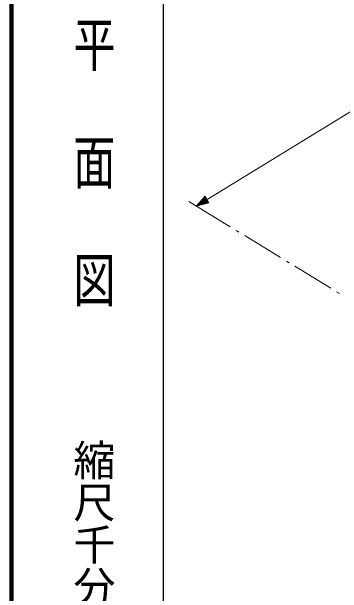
# Model space of a CAD drawing. Units: millimetres, scale not verified. Extents: x 40000 to 680000, y 20000 to 380000.
# Drawn here: x 40000 to 79326, y 272688 to 341767 of the extents above; entities that cross this region are included whole.
import ezdxf
from ezdxf.enums import TextEntityAlignment as Align

# ---------------------------------------------------------------- set-up
doc = ezdxf.new("R2010")
doc.units = ezdxf.units.MM
doc.header["$LTSCALE"] = 1000
for name, color, linetype, lineweight in [('M-BGD-HTXT', 7, 'Continuous', 13), ('M-STR-HTXT', 7, 'Continuous', 13), ('M-TTL', 2, 'Continuous', 140), ('M-TTL-BAND', 7, 'Continuous', 25)]:
    doc.layers.add(name, color=color, linetype=linetype, lineweight=lineweight)
doc.styles.add('@ＭＳ ゴシック', font='')
doc.styles.get('@ＭＳ ゴシック').set_extended_font_data('@MS Gothic')

msp = doc.modelspace()

# ---------------------------------------------------------------- linework, layer by layer
at = {"layer": 'M-BGD-HTXT'}
for p, q in [((61054, 319221), (66002, 316208)), ((66686, 315792), (67027, 315584)), ((67711, 315168), (71981, 312567)), ((72664, 312151), (73006, 311943)), ((73689, 311527), (77960, 308927)), ((78643, 308511), (78985, 308303))]:
    msp.add_line(p, q, dxfattribs=at)
at = {"layer": 'M-STR-HTXT'}
for p, q in [((61952, 318674), (62996, 319842)), ((63466, 319074), (62996, 319842)), ((61952, 318674), (63231, 319458)), ((63184, 319535), (62161, 318908)), ((63278, 319381), (62255, 318754)), ((62369, 319141), (63137, 319611)), ((62557, 318834), (63325, 319304)), ((63090, 319688), (62578, 319375)), ((62787, 319608), (63043, 319765)), ((63372, 319228), (62860, 318914)), ((63163, 318994), (63419, 319151)), ((61952, 318674), (63466, 319074))]:
    msp.add_line(p, q, dxfattribs=at)
msp.add_lwpolyline([(63231, 319458), (104776, 344911), (125341, 344890), (163256, 315746), (201976, 326282)], dxfattribs=at)
at = {"layer": 'M-TTL'}
msp.add_line((40000, 380000), (40000, 20000), dxfattribs=at)
at = {"layer": 'M-TTL-BAND'}
msp.add_line((58000, 370000), (58000, 20000), dxfattribs=at)

# ---------------------------------------------------------------- texts
at = {"layer": 'M-TTL-BAND', "style": '@ＭＳ ゴシック', "width": 1.4}
msp.add_text('平  面  図', height=3666, rotation=270, dxfattribs=at).set_placement((49777, 306475), align=Align.MIDDLE_RIGHT)
at = {"layer": 'M-TTL-BAND', "style": '@ＭＳ ゴシック'}
msp.add_text('縮尺千分の一', height=3666, rotation=270, dxfattribs=at).set_placement((49777, 261030), align=Align.MIDDLE_RIGHT)

doc.saveas('drawing.dxf')
